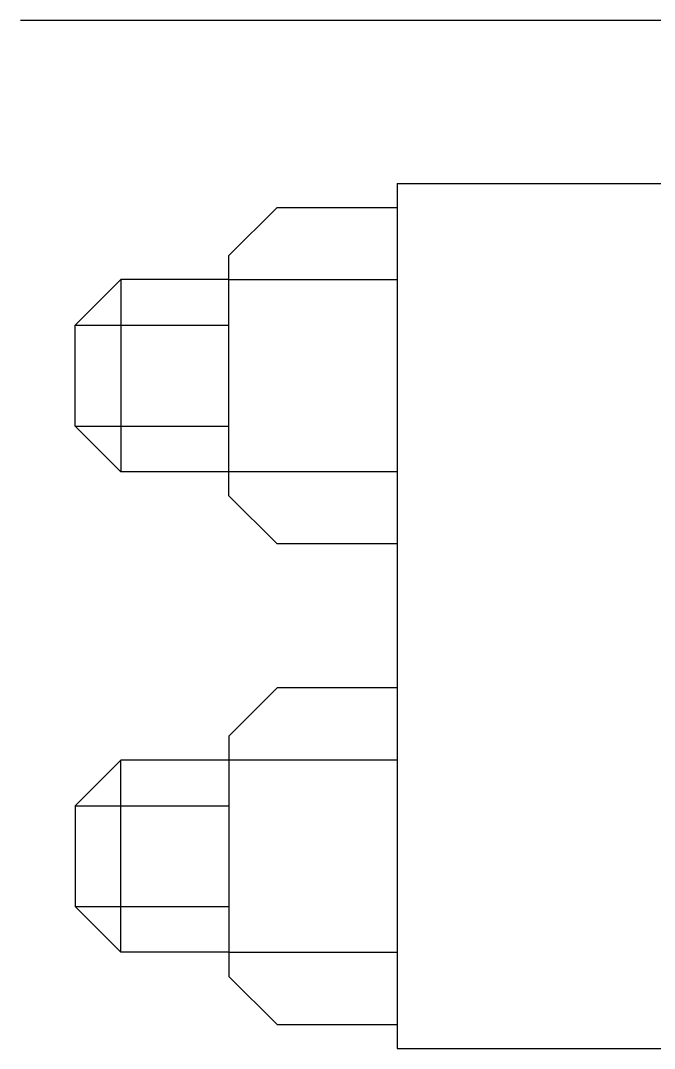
# Model space of a CAD drawing. Extents: x 283.12 to 290.32, y 132.6 to 140.16.
# Drawn here: x 283.121 to 284.44, y 136.168 to 138.307 of the extents above; entities that cross this region are included whole.
import ezdxf

# ---------------------------------------------------------------- set-up
doc = ezdxf.new("R2010")
doc.units = 0
doc.header["$MEASUREMENT"] = 0
doc.layers.add('DETALHES', color=4, linetype='CONTINUOUS')
doc.styles.add('ROMANS', font='romans.shx', dxfattribs={"height": 0.12})
doc.dimstyles.new('TEXTO', dxfattribs={"dimtxt": 0.1, "dimasz": 0.1, "dimexe": 0.1, "dimexo": 0.3, "dimgap": 0.05, "dimtad": 1, "dimdec": 4, "dimtxsty": 'ROMANS', "dimcen": 2.5, "dimclrd": 1, "dimclre": 1, "dimclrt": 3, "dimazin": 3, "dimtfac": 1, "dimtdec": 4, "dimtmove": 0, "dimatfit": 3, "dimtvp": 1, "dimtolj": 1, "dimtzin": 0})

msp = doc.modelspace()

# ---------------------------------------------------------------- linework, layer by layer
at = {"layer": 'DETALHES', "color": 3}
for p, q in [((283.90424, 137.96798), (283.90424, 136.16798)), ((283.90424, 137.96798), (284.69203, 137.96798)), ((283.55424, 137.81798), (283.65424, 137.91798)), ((283.65424, 137.91798), (283.90424, 137.91798)), ((283.55424, 137.31798), (283.55424, 137.81798)), ((283.32924, 137.76798), (283.23424, 137.67298)), ((283.55424, 137.76798), (283.32924, 137.76798)), ((283.55424, 137.76798), (283.90424, 137.76798)), ((283.23424, 137.46298), (283.23424, 137.67298)), ((283.23424, 137.46298), (283.32924, 137.36798)), ((283.55424, 137.36798), (283.32924, 137.36798)), ((283.90424, 137.36798), (283.55424, 137.36798)), ((283.55424, 137.31798), (283.65424, 137.21798)), ((283.90424, 137.21798), (283.65424, 137.21798)), ((283.55424, 136.81798), (283.65424, 136.91798)), ((283.90424, 136.91798), (283.65424, 136.91798)), ((283.55424, 136.81798), (283.55424, 136.31798)), ((283.23424, 136.67298), (283.32924, 136.76798)), ((283.55424, 136.76798), (283.32924, 136.76798)), ((283.90424, 136.76798), (283.55424, 136.76798)), ((283.23424, 136.67298), (283.23424, 136.46298)), ((283.32924, 136.36798), (283.23424, 136.46298)), ((283.55424, 136.36798), (283.32924, 136.36798)), ((283.55424, 136.36798), (283.90424, 136.36798)), ((283.55424, 136.31798), (283.65424, 136.21798)), ((283.65424, 136.21798), (283.90424, 136.21798)), ((283.90424, 136.16798), (284.69203, 136.16798))]:
    msp.add_line(p, q, dxfattribs=at)
at = {"layer": 'DETALHES', "color": 1}
for p, q in [((283.32924, 137.76798), (283.32924, 137.36798)), ((283.23424, 137.67298), (283.55424, 137.67298)), ((283.23424, 137.46298), (283.55424, 137.46298)), ((283.32924, 136.36798), (283.32924, 136.76798)), ((283.23424, 136.67298), (283.55424, 136.67298)), ((283.23424, 136.46298), (283.55424, 136.46298))]:
    msp.add_line(p, q, dxfattribs=at)

# ---------------------------------------------------------------- leaders
at = {"layer": 'DETALHES', "color": 1, "annotation_type": 0, "has_hookline": 1, "hookline_direction": 1, "text_width": 1.42381}
msp.add_leader([(285.51796, 137.73297), (284.69443, 138.30667), (284.59443, 138.30667)], dimstyle='TEXTO', dxfattribs=at)

doc.saveas('drawing.dxf')
